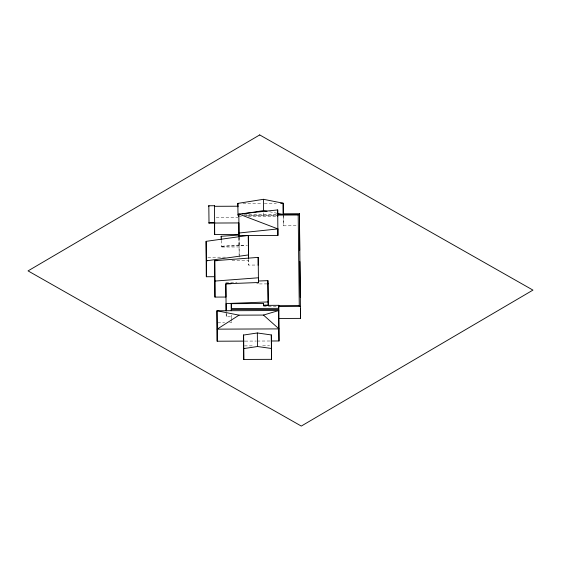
<?xml version="1.0" encoding="UTF-8"?>
<svg xmlns="http://www.w3.org/2000/svg" width="561" height="561" viewBox="0 0 561 561"><rect width="100%" height="100%" fill="white"/><g stroke="black" fill="none" stroke-linecap="round" stroke-linejoin="round"><path stroke-width="0.42" stroke-dasharray="2.81 2.1" d="M239.161 257.113L239.161 246.952L221.307 247.022L221.307 246.279L239.161 245.045L239.161 245.62L247.443 245.592M221.307 246.279L244.82 245.599M242.983 203.377L262.611 203.299M264.322 203.292L276.328 203.243M243.972 214.646L277.316 214.512M243.972 215.221L277.316 215.087M246.581 215.424L277.085 215.305M239.68 216.609L241.412 216.602M248.32 216.574L276.839 216.462M216.181 217.794L237.892 217.71M283.193 216.09L283.312 225.817L297.737 225.76M207.858 257.233L226.118 257.162M232.065 260.613L248.544 260.549L248.544 265.08L257.394 265.044M225.831 282.295L236.98 282.246M256.728 283.663L258.446 283.656M267.127 283.901L258.425 283.936L258.425 282.162M263.523 306.495L276.194 306.446M226.167 313.389L226.209 316.825L231.279 316.811L231.328 321.067M217.808 322.827L224.575 322.799M229.659 322.778L231.349 322.771L231.349 320.191M245.038 341.102L256.363 341.053M257.233 341.053L270.29 340.997M244.463 345.892L252.261 345.864M262.653 345.821L269.582 345.793M269.603 211.763L277.316 213.299M263.579 212.836L263.6 215.144M248.474 259.147L248.544 265.08M239.063 236.7L239.161 246.952M238.93 237.801L239.14 255.444M221.223 240.346L221.307 247.022M226.181 313.515L226.209 316.825M283.312 214.646L283.312 225.817M239.042 237.787L239.042 247.099M231.349 315.016L231.349 319.328"/><path stroke-width="0.84" d="M217.177 341.214L216.96 310.766L278.782 310.521L263.467 315.065L239.035 315.156L217.177 329.146L217.177 341.214L244.168 341.102M237.864 206.841L237.864 203.398L263.46 199.302L283.186 203.215L283.319 215.066M242.268 213.986L243.972 213.713M245.676 213.439L263.6 210.578L267.029 211.259M243.6 335.05L257.331 332.975L271.314 334.938L271.475 348.479L271.475 359.328L243.762 359.44L243.6 335.05L243.762 359.44M243.762 348.591L257.492 346.516L271.475 348.479M214.961 297.092L214.961 281.068L258.446 277.779L258.446 282.513L225.845 283.789L225.978 297.05L214.961 297.092L214.723 276.706L206.35 276.741L206.118 241.342L248.313 235.424L248.544 258.123M248.544 254.918L206.35 260.837L206.118 241.342M277.905 235.452L277.905 228.923L238.818 214.007L239.042 235.606L277.905 235.452L277.702 209.926L238.818 214.007L238.818 216.609M239.042 233.004L277.905 228.923M258.446 282.513L258.2 257.394L214.723 260.683L214.723 276.706M221.188 237.015L221.188 236.265L239.042 235.031L239.063 237.275M258.425 281.019L267.899 280.647L268.249 305.17L263.502 305.191L263.502 303.529L231.279 303.662L231.279 310.675M267.899 280.647L268.151 301.923L226.083 303.564L226.153 311.025M280.612 203.222L283.186 203.215L283.186 214.414M208.818 205.761L214.442 205.733L214.646 223.152L209.015 223.173L208.818 205.761L208.818 206.455M214.442 206.308L237.892 206.217M283.312 213.79L299.427 213.72L300.535 318.382L278.733 318.466L278.733 305.317L263.523 305.38L263.502 303.529M277.316 214.512L298.186 214.463L299.265 306.131L299.265 305.591L278.34 305.675M277.316 215.087L298.186 215.003L298.186 214.463M214.646 223.033L238.895 222.934L238.895 234.428L214.646 234.519L214.505 222.815M207.24 260.711L206.35 260.718L206.35 276.741M217.324 260.669L214.723 260.683L214.961 281.068M230.992 283.768L225.845 283.789L226.139 310.808M278.733 306.432L300.535 306.348M271.159 340.997L278.999 340.969L278.768 309.427L231.335 309.609L231.349 310.71M277.316 213.299L283.319 214.491M239.035 315.156L216.96 310.766L217.177 329.146L278.999 328.9L263.467 315.065M268.151 301.923L268.249 305.17M299.721 250.22L299.427 213.72M299.855 261.58L300.282 297.407M300.416 308.767L300.535 318.382M278.733 305.317L278.768 308.34L231.335 308.529L231.279 303.662M278.733 318.466L278.999 340.969M271.475 359.328L271.314 334.938M263.46 199.302L263.6 210.578M257.331 332.975L257.492 346.516M248.467 258.298L248.313 235.424M237.864 203.398L237.997 215.242L237.997 214.667M221.188 236.265L221.223 239.603M277.702 209.926L277.702 216.455M267.997 283.319L267.997 283.894M258.2 257.394L258.2 265.044M214.646 234.519L214.646 222.458L209.015 222.479L209.015 223.173M214.442 205.733L214.442 206.427M259.708 134.928L28.05 270.893L301.292 426.072L532.95 290.1L259.708 134.928"/></g></svg>
